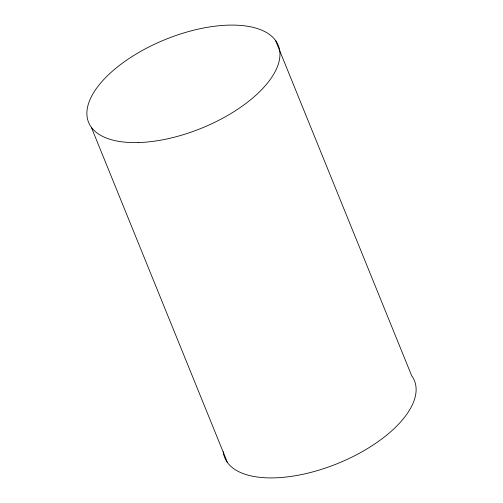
<?xml version="1.0" encoding="UTF-8"?>
<svg xmlns="http://www.w3.org/2000/svg" width="503" height="503" viewBox="0 0 503 503"><rect width="100%" height="100%" fill="white"/><g stroke="black" fill="none" stroke-linecap="round" stroke-linejoin="round"><path stroke-width="0.75" d="M275.525 40.422L411.674 375.722A102.373 47.904 -22.1 0 1 337.041 463.76A102.373 47.904 -22.1 0 1 223.2 451.65M91.326 127.278L227.475 462.578M138.784 142.55A102.373 47.904 -22.1 0 0 279.882 52.149A102.373 47.904 -22.1 0 0 131.61 56.852A102.373 47.904 -22.1 0 0 138.784 142.55"/></g></svg>
